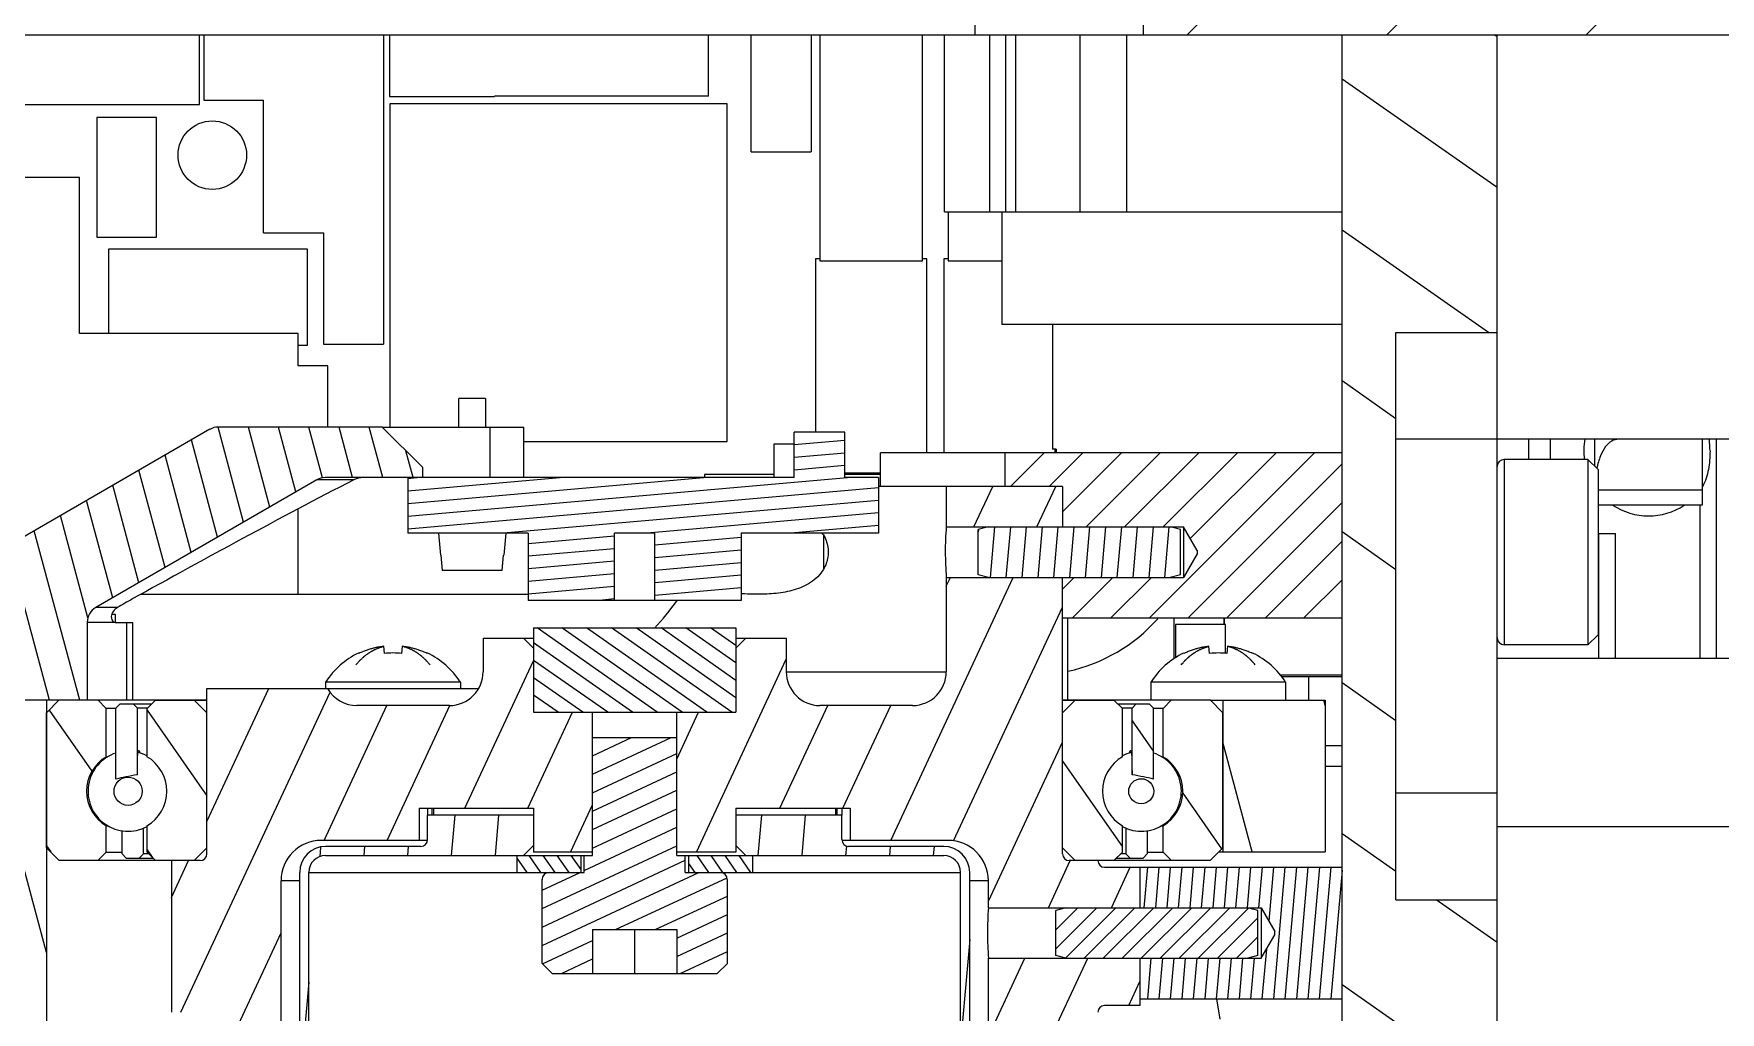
# Model space of a CAD drawing. Header units: millimetres. Extents: x 0 to 841, y 0 to 594.
# Drawn here: x 424.03 to 449.06, y 306.81 to 321.32 of the extents above; entities that cross this region are included whole.
import ezdxf

# ---------------------------------------------------------------- set-up
doc = ezdxf.new("R2010")
doc.units = ezdxf.units.MM
doc.header["$LTSCALE"] = 46.255
doc.layers.get('0').update_dxf_attribs({"linetype": 'CONTINUOUS'})
for name, color, linetype in [('3_ALL_AXES', 7, 'CONTINUOUS'), ('7_ALL_FEATURES', 7, 'CONTINUOUS'), ('AXIS', 7, 'CONTINUOUS'), ('COSMETIC', 7, 'CONTINUOUS')]:
    doc.layers.add(name, color=color, linetype=linetype)

msp = doc.modelspace()

# ---------------------------------------------------------------- linework, layer by layer
at = {"color": 7, "linetype": 'CONTINUOUS'}
for p, q in [((438, 322.055), (438, 321.305)), ((440.5, 321.305), (440.5, 322.055)), ((414.5, 321.305), (450, 321.305)), ((426.489, 320.269), (426.489, 321.305)), ((426.553, 321.305), (426.553, 320.332)), ((429.22, 321.305), (429.22, 316.713)), ((429.309, 321.305), (429.309, 320.389)), ((434.046, 320.396), (434.046, 321.305)), ((434.681, 319.57), (434.681, 321.305)), ((435.57, 321.305), (435.57, 319.57)), ((435.697, 321.305), (435.697, 317.951)), ((437.221, 317.951), (437.221, 321.305)), ((443.45, 305.605), (443.45, 321.305)), ((445.75, 315.305), (445.75, 321.305)), ((423.314, 320.269), (426.489, 320.269)), ((426.553, 320.332), (427.442, 320.332)), ((427.442, 318.364), (427.442, 320.332)), ((429.309, 320.389), (430.871, 320.389)), ((429.314, 320.282), (429.314, 315.485)), ((434.324, 320.282), (429.314, 320.282)), ((430.871, 320.389), (430.871, 320.396)), ((434.046, 320.396), (430.871, 320.396)), ((434.324, 315.272), (434.324, 320.282)), ((424.965, 320.078), (424.965, 318.3)), ((425.854, 320.078), (424.965, 320.078)), ((425.854, 318.3), (425.854, 320.078)), ((434.681, 319.57), (435.57, 319.57)), ((424.711, 319.189), (423.06, 319.189)), ((424.711, 316.871), (424.711, 319.189)), ((437.602, 318.68), (437.602, 317.951)), ((424.965, 318.3), (425.854, 318.3)), ((427.442, 318.364), (428.331, 318.364)), ((428.331, 318.364), (428.331, 316.713)), ((425.141, 318.125), (425.141, 316.871)), ((428.091, 318.125), (425.141, 318.125)), ((428.091, 316.698), (428.091, 318.125)), ((435.633, 317.983), (435.633, 315.41)), ((435.697, 317.983), (435.633, 317.983)), ((435.697, 317.951), (437.221, 317.951)), ((437.284, 317.983), (437.221, 317.983)), ((437.284, 315.105), (437.284, 317.983)), ((437.538, 317.983), (437.538, 315.105)), ((437.602, 317.983), (437.538, 317.983)), ((437.602, 317.951), (438.4, 317.951)), ((427.957, 316.871), (424.711, 316.871)), ((427.957, 316.395), (427.957, 316.871)), ((427.957, 316.698), (428.091, 316.698)), ((428.331, 316.713), (429.22, 316.713)), ((444.25, 308.474), (444.25, 316.886)), ((444.25, 316.886), (445.75, 316.886)), ((428.394, 316.395), (427.957, 316.395)), ((428.394, 315.485), (428.394, 316.395)), ((430.337, 315.485), (430.337, 315.91)), ((430.737, 315.91), (430.337, 315.91)), ((430.737, 315.91), (430.737, 315.485)), ((426.642, 315.452), (422.575, 313.103)), ((429.203, 315.485), (426.767, 315.485)), ((429.203, 315.485), (429.803, 314.885)), ((431.303, 315.272), (434.324, 315.272)), ((435.019, 314.735), (435.019, 315.235)), ((435.019, 315.235), (435.319, 315.235)), ((435.319, 314.735), (435.319, 315.41)), ((436.069, 315.41), (435.319, 315.41)), ((436.069, 314.735), (436.069, 315.41)), ((447.2, 314.905), (447.2, 315.305)), ((448.8, 314.33), (448.8, 315.305)), ((436.598, 314.605), (436.598, 315.105)), ((443.45, 315.105), (436.598, 315.105)), ((438.45, 314.605), (438.45, 315.105)), ((439.189, 315.105), (439.189, 315.155)), ((445.857, 315.005), (445.857, 312.255)), ((447.1, 315.005), (445.857, 315.005)), ((447.1, 315.005), (447.1, 312.255)), ((447.1, 315.005), (447.25, 314.855)), ((428.231, 314.702), (424.95, 312.807)), ((428.782, 314.702), (428.231, 314.702)), ((435.319, 314.735), (428.356, 314.735)), ((429.584, 314.735), (429.584, 313.91)), ((429.803, 314.735), (429.803, 314.885)), ((433.986, 314.783), (433.986, 314.735)), ((435.019, 314.783), (433.986, 314.783)), ((436.069, 314.808), (436.598, 314.808)), ((436.598, 314.783), (436.069, 314.783)), ((436.569, 314.735), (436.069, 314.735)), ((436.569, 314.735), (436.569, 313.91)), ((447.25, 314.855), (447.25, 312.405)), ((439.3, 314.605), (436.569, 314.605)), ((437.575, 314.605), (437.575, 314.005)), ((439.3, 314.605), (439.3, 314.005)), ((447.25, 314.555), (448.8, 314.555)), ((427.957, 313), (427.957, 314.272)), ((447.25, 314.33), (448.8, 314.33)), ((437.575, 314.005), (441.098, 314.005)), ((438.2, 314.005), (438.05, 313.965)), ((438.05, 313.295), (438.05, 313.965)), ((441.05, 313.965), (440.9, 314.005)), ((441.05, 313.295), (441.05, 313.965)), ((441.098, 314.005), (441.098, 313.255)), ((441.3, 313.655), (441.098, 314.005)), ((431.367, 313.91), (429.584, 313.91)), ((430.037, 313.91), (430.065, 313.585)), ((431.037, 313.91), (431.008, 313.585)), ((431.367, 313.91), (431.367, 312.915)), ((432.65, 312.915), (432.65, 313.91)), ((433.25, 313.91), (432.65, 313.91)), ((433.25, 312.915), (433.25, 313.91)), ((434.532, 313.91), (434.532, 312.915)), ((436.569, 313.91), (434.532, 313.91)), ((435.75, 313.883), (435.75, 313.376)), ((430.065, 313.585), (430.071, 313.585)), ((430.071, 313.585), (430.091, 313.36)), ((430.982, 313.36), (431.002, 313.585)), ((431.002, 313.585), (431.008, 313.585)), ((441.3, 313.605), (441.098, 313.255)), ((441.3, 313.655), (441.3, 313.605)), ((430.982, 313.36), (430.091, 313.36)), ((437.575, 313.255), (437.575, 311.855)), ((437.575, 313.255), (441.098, 313.255)), ((438.2, 313.255), (438.05, 313.295)), ((439.3, 309.155), (439.3, 313.255)), ((441.05, 313.295), (440.9, 313.255)), ((431.367, 313), (425.61, 313)), ((425.269, 312.807), (424.95, 312.807)), ((425.188, 312.71), (425.238, 312.71)), ((425.238, 312.71), (425.238, 312.585)), ((434.532, 312.915), (431.367, 312.915)), ((424.825, 312.591), (424.825, 311.435)), ((424.825, 312.591), (425.219, 312.591)), ((425.502, 311.435), (425.502, 312.585)), ((431.45, 312.505), (431.45, 311.255)), ((431.45, 312.505), (434.45, 312.505)), ((434.45, 312.505), (434.45, 311.255)), ((439.3, 312.655), (443.45, 312.655)), ((439.38, 311.437), (439.38, 312.655)), ((440.978, 312.555), (440.978, 312.064)), ((441.7, 312.655), (441.7, 312.555)), ((429.235, 312.128), (429.225, 312.233)), ((429.499, 312.233), (429.489, 312.128)), ((430.7, 312.355), (430.7, 311.855)), ((430.7, 312.355), (431.45, 312.355)), ((431.3, 312.355), (431.45, 312.205)), ((434.6, 312.355), (434.45, 312.205)), ((434.45, 312.355), (435.2, 312.355)), ((435.2, 312.355), (435.2, 311.855)), ((441.484, 312.128), (441.474, 312.233)), ((441.748, 312.233), (441.738, 312.128)), ((447.1, 312.255), (445.857, 312.255)), ((447.1, 312.255), (447.25, 312.405)), ((428.854, 312.128), (428.852, 312.134)), ((429.872, 312.134), (429.87, 312.128)), ((441.103, 312.128), (441.101, 312.134)), ((442.121, 312.134), (442.119, 312.128)), ((428.362, 311.702), (428.362, 311.605)), ((430.362, 311.702), (428.362, 311.702)), ((430.362, 311.702), (430.362, 311.605)), ((435.2, 311.855), (437.575, 311.855)), ((440.611, 311.702), (440.611, 311.437)), ((442.611, 311.702), (440.611, 311.702)), ((443.45, 311.805), (442.534, 311.805)), ((442.611, 311.702), (442.611, 311.435)), ((424.825, 311.435), (422.55, 311.435)), ((424.217, 311.435), (424.217, 304.525)), ((424.218, 311.246), (424.409, 311.437)), ((424.409, 311.437), (426.6, 311.437)), ((424.98, 311.437), (425.107, 311.31)), ((425.711, 311.309), (425.838, 311.436)), ((425.838, 311.436), (426.6, 311.436)), ((426.409, 311.436), (426.6, 311.246)), ((426.6, 309.155), (426.6, 311.605)), ((426.6, 311.605), (430.633, 311.605)), ((439.3, 311.437), (441.49, 311.437)), ((439.49, 311.436), (439.3, 311.246)), ((439.3, 311.436), (440.062, 311.436)), ((440.189, 311.309), (440.062, 311.436)), ((440.919, 311.437), (440.792, 311.31)), ((441.681, 311.246), (441.49, 311.437)), ((441.49, 311.435), (443.2, 311.435)), ((441.682, 311.435), (441.682, 309.185)), ((443.2, 311.435), (443.2, 309.185)), ((424.218, 309.246), (424.218, 311.246)), ((425.107, 310.596), (425.107, 311.31)), ((425.25, 311.31), (425.107, 311.31)), ((425.25, 311.315), (425.314, 311.378)), ((425.25, 310.264), (425.25, 311.315)), ((425.314, 311.378), (425.78, 311.378)), ((425.504, 311.378), (425.568, 311.315)), ((425.568, 310.327), (425.568, 311.315)), ((425.716, 311.315), (425.568, 311.315)), ((425.711, 310.596), (425.711, 311.309)), ((430.2, 311.355), (428.825, 311.355)), ((431.45, 311.255), (434.45, 311.255)), ((432.325, 309.13), (432.325, 311.255)), ((433.575, 309.13), (433.575, 311.255)), ((437.075, 311.355), (435.7, 311.355)), ((440.12, 311.378), (440.586, 311.378)), ((440.332, 311.315), (440.183, 311.315)), ((440.189, 310.596), (440.189, 311.309)), ((440.395, 311.378), (440.332, 311.315)), ((440.332, 310.327), (440.332, 311.315)), ((440.649, 311.315), (440.586, 311.378)), ((440.649, 310.264), (440.649, 311.315)), ((440.792, 311.31), (440.649, 311.31)), ((440.792, 310.596), (440.792, 311.31)), ((441.681, 309.246), (441.681, 311.246)), ((432.325, 310.88), (433.575, 310.88)), ((425.107, 310.596), (425.128, 310.596)), ((440.77, 310.596), (440.792, 310.596)), ((445.75, 305.605), (445.75, 310.055)), ((429.75, 309.83), (429.75, 309.355)), ((429.75, 309.83), (431.45, 309.83)), ((429.875, 309.365), (429.875, 309.73)), ((431.45, 309.73), (429.875, 309.73)), ((429.876, 309.83), (429.876, 309.73)), ((429.946, 309.73), (429.946, 309.83)), ((429.968, 309.73), (429.968, 309.83)), ((431.45, 309.83), (431.45, 309.18)), ((434.45, 309.83), (434.45, 309.18)), ((434.45, 309.83), (436.15, 309.83)), ((436.025, 309.73), (434.45, 309.73)), ((435.932, 309.83), (435.932, 309.73)), ((435.953, 309.73), (435.953, 309.83)), ((436.024, 309.83), (436.024, 309.73)), ((436.025, 309.365), (436.025, 309.73)), ((436.15, 309.83), (436.15, 309.355)), ((425.107, 309.182), (425.107, 309.57)), ((425.107, 309.57), (425.128, 309.57)), ((425.34, 309.156), (425.34, 309.494)), ((425.658, 309.156), (425.658, 309.533)), ((425.711, 309.182), (425.711, 309.57)), ((440.189, 309.182), (440.189, 309.57)), ((440.241, 309.533), (440.241, 309.156)), ((440.559, 309.494), (440.559, 309.156)), ((440.77, 309.57), (440.792, 309.57)), ((440.792, 309.182), (440.792, 309.57)), ((424.218, 309.246), (424.409, 309.055)), ((424.98, 309.055), (425.107, 309.182)), ((425.107, 309.182), (425.34, 309.182)), ((425.711, 309.182), (425.838, 309.055)), ((426.409, 309.055), (426.6, 309.246)), ((429.873, 309.355), (428.3, 309.355)), ((429.775, 309.265), (428.362, 309.265)), ((431.3, 309.13), (431.45, 309.28)), ((432.325, 309.18), (431.45, 309.18)), ((434.45, 309.18), (433.575, 309.18)), ((434.6, 309.13), (434.45, 309.28)), ((437.6, 309.355), (436.026, 309.355)), ((437.537, 309.265), (436.125, 309.265)), ((439.49, 309.055), (439.3, 309.246)), ((440.189, 309.182), (440.062, 309.055)), ((440.559, 309.182), (440.792, 309.182)), ((440.919, 309.055), (440.792, 309.182)), ((441.681, 309.246), (441.49, 309.055)), ((441.62, 309.185), (443.2, 309.185)), ((425.838, 309.055), (424.409, 309.055)), ((425.34, 309.156), (425.404, 309.092)), ((425.404, 309.092), (425.8, 309.092)), ((425.595, 309.092), (425.658, 309.156)), ((425.737, 309.156), (425.658, 309.156)), ((426.5, 309.055), (425.838, 309.055)), ((426.075, 309.055), (426.075, 306.805)), ((428.362, 309.13), (432.325, 309.13)), ((431.2, 309.13), (431.2, 308.88)), ((432.15, 309.13), (432.15, 308.88)), ((432.2, 308.88), (432.2, 309.13)), ((433.575, 309.13), (437.537, 309.13)), ((433.7, 308.88), (433.7, 309.13)), ((433.75, 309.13), (433.75, 308.88)), ((434.7, 309.13), (434.7, 308.88)), ((440.062, 309.055), (439.4, 309.055)), ((439.925, 308.955), (443.45, 308.955)), ((441.49, 309.055), (440.062, 309.055)), ((440.099, 309.092), (440.495, 309.092)), ((440.241, 309.156), (440.162, 309.156)), ((440.241, 309.156), (440.305, 309.092)), ((440.45, 308.955), (440.45, 308.355)), ((440.495, 309.092), (440.559, 309.156)), ((427.7, 305.305), (427.7, 308.755)), ((427.977, 308.755), (427.7, 308.755)), ((427.977, 304.23), (427.977, 308.88)), ((428.112, 301.98), (428.112, 308.88)), ((428.112, 308.88), (432.2, 308.88)), ((431.575, 307.53), (431.575, 308.773)), ((433.7, 308.88), (437.787, 308.88)), ((434.325, 307.53), (434.325, 308.773)), ((437.787, 301.98), (437.787, 308.88)), ((437.922, 304.23), (437.922, 308.88)), ((438.2, 308.755), (437.922, 308.755)), ((438.2, 308.355), (438.2, 308.755)), ((444.25, 308.474), (445.75, 308.474)), ((438.2, 308.355), (442.248, 308.355)), ((439.35, 308.355), (439.2, 308.315)), ((439.2, 307.645), (439.2, 308.315)), ((442.2, 308.315), (442.05, 308.355)), ((442.2, 307.645), (442.2, 308.315)), ((442.248, 308.355), (442.248, 307.605)), ((442.248, 308.355), (442.45, 308.005)), ((432.325, 308.03), (432.325, 307.38)), ((432.325, 308.03), (433.575, 308.03)), ((432.95, 307.38), (432.95, 308.03)), ((433.575, 308.03), (433.575, 307.38)), ((442.248, 307.605), (442.45, 307.955)), ((442.45, 307.955), (442.45, 308.005)), ((431.725, 307.38), (431.575, 307.53)), ((434.175, 307.38), (434.325, 307.53)), ((438.2, 305.305), (438.2, 307.605)), ((438.2, 307.605), (442.248, 307.605)), ((439.35, 307.605), (439.2, 307.645)), ((440.45, 307.605), (440.45, 306.905)), ((442.2, 307.645), (442.05, 307.605)), ((431.725, 307.38), (434.175, 307.38)), ((440.45, 307.005), (443.45, 307.005)), ((440.45, 306.905), (439.925, 306.905))]:
    msp.add_line(p, q, dxfattribs=at)
at = {"color": 2, "linetype": 'CONTINUOUS'}
for p, q in [((441.899, 322.055), (441.149, 321.305)), ((444.862, 322.055), (444.112, 321.305)), ((447.825, 322.055), (447.075, 321.305)), ((445.75, 321.276), (445.708, 321.305)), ((445.75, 319.037), (443.45, 320.647)), ((445.623, 316.886), (443.45, 318.408)), ((444.25, 315.608), (443.45, 316.169)), ((427.145, 314.075), (426.767, 315.485)), ((427.533, 314.299), (427.216, 315.485)), ((427.922, 314.523), (427.664, 315.485)), ((428.315, 314.731), (428.113, 315.485)), ((428.763, 314.735), (428.562, 315.485)), ((429.211, 314.735), (429.01, 315.485)), ((426.756, 313.85), (426.369, 315.294)), ((435.347, 315.41), (435.319, 315.408)), ((436.069, 315.287), (435.319, 315.221)), ((426.368, 313.626), (425.981, 315.07)), ((429.66, 314.735), (429.553, 315.135)), ((436.069, 315.1), (435.319, 315.034)), ((438.457, 315.105), (438.45, 315.098)), ((439.03, 315.105), (438.53, 314.605)), ((439.603, 315.105), (439.103, 314.605)), ((440.176, 315.105), (439.3, 314.228)), ((440.749, 315.105), (439.649, 314.005)), ((441.322, 315.105), (440.222, 314.005)), ((443.042, 315.105), (440.592, 312.655)), ((441.896, 315.105), (440.796, 314.005)), ((443.45, 314.94), (441.165, 312.655)), ((442.469, 315.105), (441.197, 313.833)), ((425.979, 313.402), (425.592, 314.846)), ((436.164, 314.735), (429.584, 314.159)), ((434.031, 314.735), (429.584, 314.346)), ((431.898, 314.735), (429.584, 314.533)), ((429.765, 314.735), (429.584, 314.719)), ((436.069, 314.913), (435.319, 314.848)), ((425.591, 313.177), (425.204, 314.621)), ((436.569, 314.584), (429.584, 313.973)), ((437.985, 314.005), (438.265, 314.605)), ((438.92, 314.005), (439.2, 314.605)), ((425.202, 312.953), (424.815, 314.397)), ((436.569, 314.397), (431.001, 313.91)), ((436.569, 314.211), (433.134, 313.91)), ((443.45, 314.367), (441.738, 312.655)), ((424.712, 311.435), (424.038, 313.948)), ((424.833, 312.655), (424.427, 314.173)), ((436.569, 314.024), (435.267, 313.91)), ((438.053, 313.966), (438.05, 313.93)), ((438.291, 314.005), (438.226, 313.255)), ((438.527, 314.005), (438.461, 313.255)), ((438.762, 314.005), (438.696, 313.255)), ((438.997, 314.005), (438.932, 313.255)), ((439.233, 314.005), (439.167, 313.255)), ((439.468, 314.005), (439.402, 313.255)), ((439.703, 314.005), (439.638, 313.255)), ((439.938, 314.005), (439.873, 313.255)), ((440.174, 314.005), (440.108, 313.255)), ((440.409, 314.005), (440.343, 313.255)), ((440.644, 314.005), (440.579, 313.255)), ((440.88, 314.005), (440.814, 313.255)), ((444.25, 313.369), (443.45, 313.929)), ((424.263, 311.435), (423.65, 313.724)), ((432.65, 313.868), (431.367, 313.755)), ((432.65, 313.681), (431.367, 313.569)), ((434.532, 313.846), (433.25, 313.734)), ((443.45, 313.794), (442.311, 312.655)), ((432.65, 313.494), (431.367, 313.382)), ((434.532, 313.659), (433.25, 313.547)), ((434.532, 313.472), (433.25, 313.36)), ((432.65, 313.308), (431.367, 313.196)), ((434.532, 313.286), (433.25, 313.174)), ((436.752, 309.355), (438.57, 313.255)), ((437.575, 313.124), (437.636, 313.255)), ((439.472, 313.255), (439.3, 313.082)), ((440.046, 313.255), (439.446, 312.655)), ((440.619, 313.255), (440.019, 312.655)), ((443.45, 313.221), (442.884, 312.655)), ((432.65, 313.121), (431.367, 313.009)), ((432.65, 312.935), (432.427, 312.915)), ((434.532, 313.099), (433.25, 312.987)), ((433.554, 312.88), (433.578, 312.915)), ((437.682, 309.346), (439.3, 312.814)), ((433.285, 311.255), (431.5, 312.505)), ((433.653, 311.255), (431.868, 312.505)), ((434.021, 311.255), (432.236, 312.505)), ((434.39, 311.255), (432.604, 312.505)), ((434.45, 311.471), (432.972, 312.505)), ((434.45, 311.728), (433.341, 312.505)), ((434.45, 311.986), (433.709, 312.505)), ((434.45, 312.244), (434.077, 312.505)), ((434.45, 312.502), (434.445, 312.505)), ((432.917, 311.255), (431.45, 312.283)), ((430.43, 309.83), (431.45, 312.017)), ((432.549, 311.255), (431.45, 312.025)), ((433.866, 309.18), (435.2, 312.04)), ((432.181, 311.255), (431.45, 311.767)), ((444.25, 311.13), (443.45, 311.69)), ((424.217, 307.689), (423.213, 311.435)), ((426.215, 306.805), (428.43, 311.555)), ((426.6, 309.635), (427.518, 311.605)), ((431.813, 311.255), (431.45, 311.509)), ((443.2, 311.354), (443.178, 311.435)), ((424.259, 311.287), (424.894, 310.381)), ((425.711, 311.286), (426.6, 310.017)), ((428.339, 309.355), (429.271, 311.355)), ((429.274, 309.355), (430.207, 311.356)), ((431.365, 309.83), (432.029, 311.255)), ((433.575, 310.56), (433.899, 311.255)), ((435.104, 309.83), (435.815, 311.355)), ((436.039, 309.83), (436.75, 311.355)), ((440.332, 311.128), (440.649, 310.675)), ((432.325, 310.61), (432.903, 310.88)), ((432.325, 310.336), (433.491, 310.88)), ((438.2, 308.451), (439.3, 310.81)), ((442.117, 309.185), (441.682, 310.809)), ((432.325, 310.062), (433.575, 310.645)), ((439.3, 310.529), (440.189, 309.26)), ((432.325, 309.788), (433.575, 310.371)), ((432.325, 309.514), (433.575, 310.097)), ((441.085, 310.053), (441.662, 309.227)), ((430.28, 309.73), (430.227, 309.13)), ((430.93, 309.73), (430.878, 309.13)), ((431.996, 309.18), (432.325, 309.884)), ((432.325, 309.24), (433.575, 309.823)), ((434.832, 309.73), (434.78, 309.13)), ((435.482, 309.73), (435.43, 309.13)), ((432.2, 308.908), (433.575, 309.549)), ((444.25, 308.891), (443.45, 309.451)), ((424.218, 309.273), (424.281, 309.183)), ((425.711, 309.214), (425.785, 309.107)), ((428.288, 309.255), (428.275, 309.112)), ((428.939, 309.265), (428.927, 309.13)), ((429.589, 309.265), (429.577, 309.13)), ((431.575, 308.343), (433.575, 309.275)), ((436.093, 309.271), (436.08, 309.13)), ((436.742, 309.265), (436.731, 309.13)), ((437.393, 309.265), (437.381, 309.13)), ((426.075, 308.509), (426.329, 309.055)), ((431.2, 309.09), (431.347, 308.88)), ((431.379, 309.13), (431.554, 308.88)), ((431.575, 308.069), (433.7, 309.059)), ((431.587, 309.13), (431.762, 308.88)), ((431.795, 309.13), (431.97, 308.88)), ((432.003, 309.13), (432.15, 308.92)), ((433.75, 309.009), (433.84, 308.88)), ((433.872, 309.13), (434.047, 308.88)), ((434.08, 309.13), (434.255, 308.88)), ((434.288, 309.13), (434.463, 308.88)), ((434.496, 309.13), (434.671, 308.88)), ((439.09, 308.355), (439.416, 309.055)), ((440.025, 308.355), (440.304, 308.955)), ((440.56, 308.955), (440.508, 308.355)), ((440.73, 308.955), (440.678, 308.355)), ((440.9, 308.955), (440.848, 308.355)), ((441.071, 308.955), (441.018, 308.355)), ((441.241, 308.955), (441.188, 308.355)), ((441.411, 308.955), (441.358, 308.355)), ((441.581, 308.955), (441.529, 308.355)), ((441.751, 308.955), (441.699, 308.355)), ((441.922, 308.955), (441.869, 308.355)), ((442.092, 308.955), (442.039, 308.355)), ((442.262, 308.955), (442.209, 308.355)), ((442.432, 308.955), (442.362, 308.156)), ((442.602, 308.955), (442.432, 307.005)), ((442.772, 308.955), (442.602, 307.005)), ((442.943, 308.955), (442.772, 307.005)), ((443.113, 308.955), (442.942, 307.005)), ((443.283, 308.955), (443.112, 307.005)), ((431.575, 308.617), (432.14, 308.88)), ((431.575, 307.795), (433.902, 308.88)), ((432.667, 308.03), (434.321, 308.801)), ((443.45, 308.914), (443.283, 307.005)), ((433.255, 308.03), (434.325, 308.529)), ((445.75, 307.84), (444.845, 308.474)), ((433.575, 307.905), (434.325, 308.255)), ((439.526, 308.355), (439.2, 308.029)), ((439.808, 308.355), (439.2, 307.747)), ((439.205, 308.316), (439.2, 308.311)), ((440.09, 308.355), (439.342, 307.607)), ((440.373, 308.355), (439.623, 307.605)), ((440.655, 308.355), (439.905, 307.605)), ((440.937, 308.355), (440.187, 307.605)), ((441.219, 308.355), (440.469, 307.605)), ((441.502, 308.355), (440.752, 307.605)), ((441.784, 308.355), (441.034, 307.605)), ((442.063, 308.351), (441.316, 307.605)), ((442.2, 308.206), (441.599, 307.605)), ((426.6, 305.625), (427.7, 307.984)), ((433.575, 307.631), (434.325, 307.981)), ((442.2, 307.924), (441.881, 307.605)), ((431.581, 307.524), (432.325, 307.87)), ((433.624, 307.38), (434.325, 307.707)), ((437.922, 307.883), (437.787, 306.34)), ((442.326, 307.741), (442.261, 307.005)), ((431.861, 307.38), (432.325, 307.596)), ((438.2, 306.446), (438.74, 307.605)), ((438.602, 305.305), (439.675, 307.605)), ((440.612, 307.605), (440.56, 307.005)), ((440.782, 307.605), (440.73, 307.005)), ((440.952, 307.605), (440.9, 307.005)), ((441.123, 307.605), (441.07, 307.005)), ((441.293, 307.605), (441.24, 307.005)), ((441.463, 307.605), (441.411, 307.005)), ((441.633, 307.605), (441.581, 307.005)), ((441.803, 307.605), (441.751, 307.005)), ((441.974, 307.605), (441.921, 307.005)), ((442.144, 307.605), (442.091, 307.005)), ((428.112, 307.251), (427.977, 305.708)), ((440.283, 306.905), (440.45, 307.262)), ((444.797, 306.268), (443.45, 307.211))]:
    msp.add_line(p, q, dxfattribs=at)
at = {"color": 7, "linetype": 'CONTINUOUS'}
for centre, radius in [((426.68, 319.519), 0.508), ((425.43, 310.083), 0.209), ((440.469, 310.083), 0.186)]:
    msp.add_circle(centre, radius, dxfattribs=at)
for centre, radius, start, end in [((426.767, 315.235), 0.25, 90, 120), ((445.857, 314.898), 0.107, 90, 180), ((428.356, 314.485), 0.25, 90, 120), ((442.208, 313.629), 4.649, 175.3612, 179.9881), ((442.193, 313.63), 4.633, 180.0043, 184.6465), ((425.075, 312.591), 0.25, 120, 180), ((438.847, 314.305), 2.5, 282.3443, 318.3249), ((429.362, 311.051), 1.19, 108.8741, 111.8973), ((429.362, 311.05), 1.191, 106.1099, 108.8737), ((429.362, 311.05), 1.191, 103.5554, 106.1095), ((429.362, 311.049), 1.192, 101.1575, 103.5551), ((429.362, 311.049), 1.192, 98.8619, 101.1573), ((429.362, 311.049), 1.192, 96.6139, 98.8617), ((429.362, 311.049), 1.192, 81.1383, 83.3861), ((429.362, 311.049), 1.192, 78.8427, 81.1381), ((429.362, 311.049), 1.192, 76.4449, 78.8425), ((429.362, 311.05), 1.191, 73.8905, 76.4446), ((429.362, 311.05), 1.191, 71.1263, 73.8901), ((429.362, 311.051), 1.19, 68.1027, 71.1259), ((441.611, 311.051), 1.19, 108.8741, 111.8973), ((441.611, 311.05), 1.191, 106.1099, 108.8737), ((441.611, 311.05), 1.191, 103.5554, 106.1095), ((441.611, 311.049), 1.192, 101.1575, 103.5551), ((441.611, 311.049), 1.192, 98.8619, 101.1573), ((441.611, 311.049), 1.192, 96.6139, 98.8617), ((441.611, 311.049), 1.192, 81.1383, 83.3861), ((441.611, 311.049), 1.192, 78.8427, 81.1381), ((441.611, 311.049), 1.192, 76.4449, 78.8425), ((441.611, 311.05), 1.191, 73.8905, 76.4446), ((441.611, 311.05), 1.191, 71.1263, 73.8901), ((441.611, 311.051), 1.19, 68.1027, 71.1259), ((445.857, 312.363), 0.107, 180, 270), ((429.362, 311.062), 1.187, 115.4639, 147.4083), ((429.361, 311.051), 1.19, 111.8978, 115.2285), ((429.362, 310.86), 1.274, 84.2823, 95.7177), ((429.363, 311.051), 1.19, 64.7715, 68.1022), ((429.362, 311.062), 1.187, 32.5917, 64.5361), ((441.611, 311.062), 1.187, 115.4639, 147.4083), ((441.61, 311.051), 1.19, 111.8978, 115.2285), ((441.611, 310.86), 1.274, 84.2823, 95.7177), ((441.612, 311.051), 1.19, 64.7715, 68.1022), ((441.611, 311.062), 1.187, 32.5917, 64.5361), ((430.2, 311.855), 0.5, 270, 360), ((435.7, 311.855), 0.5, 180, 270), ((437.075, 311.855), 0.5, 270, 360), ((428.825, 311.855), 0.5, 210, 270), ((425.409, 310.083), 0.595, 120.4421, 239.5579), ((425.43, 310.083), 0.595, 107.538, 298.1863), ((425.43, 310.083), 0.595, 61.8137, 75.6356), ((425.409, 310.083), 0.595, 300.4421, 59.5579), ((440.49, 310.083), 0.595, 120.4421, 239.5579), ((440.469, 310.083), 0.595, 104.3078, 118.1218), ((440.469, 310.083), 0.595, 241.8782, 72.4024), ((440.49, 310.083), 0.595, 300.4421, 59.5579), ((428.3, 308.755), 0.6, 90, 180), ((428.362, 308.88), 0.385, 90, 180), ((429.775, 309.365), 0.1, 270, 360), ((436.125, 309.365), 0.1, 180, 270), ((437.537, 308.88), 0.385, 0, 90), ((437.6, 308.755), 0.6, 0, 90), ((426.5, 309.155), 0.1, 270, 360), ((428.362, 308.88), 0.25, 90, 180), ((437.537, 308.88), 0.25, 0, 90), ((439.4, 309.155), 0.1, 180, 270), ((439.925, 309.055), 0.1, 180, 270), ((431.682, 308.773), 0.107, 90, 180), ((434.217, 308.773), 0.107, 0, 90), ((443.456, 307.979), 5.27, 175.9117, 179.9923), ((443.445, 307.98), 5.258, 180.0032, 184.0928), ((439.925, 306.805), 0.1, 90, 180)]:
    msp.add_arc(centre, radius, start, end, dxfattribs=at)
for start_param, end_param in [(2.724969, 2.83641), (0.305183, 0.416624)]:
    msp.add_ellipse((432.95, 310.083), major_axis=(8.072, 0), ratio=0.07473, start_param=start_param, end_param=end_param, dxfattribs=at)
for points, knots in [([(447.553, 315.305), (447.518, 315.305), (447.441, 315.282), (447.348, 315.19), (447.275, 315.049), (447.244, 314.937), (447.231, 314.874)], [0, 0, 0, 0, 0.182056, 0.396532, 0.667914, 1, 1, 1, 1]), ([(425.577, 310.659), (425.578, 310.663), (425.579, 310.67), (425.581, 310.678), (425.584, 310.682), (425.585, 310.685), (425.587, 310.686), (425.588, 310.686)], [0, 0, 0, 0, 0.394152, 0.685227, 0.79364, 0.879377, 1, 1, 1, 1]), ([(425.588, 310.686), (425.59, 310.686), (425.592, 310.684), (425.595, 310.681), (425.598, 310.675), (425.602, 310.665), (425.605, 310.657), (425.606, 310.652)], [0, 0, 0, 0, 0.114139, 0.200562, 0.310522, 0.604794, 1, 1, 1, 1]), ([(440.293, 310.652), (440.295, 310.657), (440.297, 310.666), (440.301, 310.675), (440.305, 310.681), (440.307, 310.684), (440.309, 310.686), (440.311, 310.686)], [0, 0, 0, 0, 0.395095, 0.689312, 0.799272, 0.88572, 1, 1, 1, 1]), ([(440.311, 310.686), (440.312, 310.686), (440.314, 310.685), (440.316, 310.682), (440.318, 310.678), (440.32, 310.67), (440.321, 310.663), (440.322, 310.659)], [0, 0, 0, 0, 0.120811, 0.206583, 0.314998, 0.605999, 1, 1, 1, 1]), ([(425.568, 310.327), (425.568, 310.364), (425.568, 310.433), (425.569, 310.527), (425.571, 310.593), (425.574, 310.635), (425.576, 310.652), (425.577, 310.659)], [0, 0, 0, 0, 0.335033, 0.621409, 0.846308, 0.932515, 1, 1, 1, 1]), ([(440.322, 310.659), (440.323, 310.652), (440.325, 310.635), (440.328, 310.593), (440.33, 310.527), (440.331, 310.433), (440.332, 310.364), (440.332, 310.327)], [0, 0, 0, 0, 0.067387, 0.153528, 0.378383, 0.664822, 1, 1, 1, 1])]:
    msp.add_open_spline(points, degree=3, knots=knots, dxfattribs=at)
at = {"layer": '3_ALL_AXES', "color": 7, "linetype": 'CONTINUOUS'}
for p, q in [((443.45, 317.005), (438.4, 317.005)), ((442.95, 311.78), (442.553, 311.78))]:
    msp.add_line(p, q, dxfattribs=at)
for centre, radius, start, end in [((435.292, 313.615), 0.533, 30.426, 33.9031), ((431.1, 314.605), 3, 315.5535, 325.7087)]:
    msp.add_arc(centre, radius, start, end, dxfattribs=at)
for points, knots in [([(435.752, 313.885), (435.763, 313.866), (435.803, 313.787), (435.822, 313.697), (435.822, 313.63)], [0, 0, 0, 0, 0.243409, 1, 1, 1, 1]), ([(435.822, 313.63), (435.822, 313.607), (435.816, 313.518), (435.785, 313.431), (435.751, 313.374)], [0, 0, 0, 0, 0.257042, 1, 1, 1, 1]), ([(435.751, 313.374), (435.705, 313.296), (435.57, 313.164), (435.318, 313.06), (435.048, 313.012), (434.864, 313.005), (434.771, 313.005)], [0, 0, 0, 0, 0.251099, 0.495127, 0.743757, 1, 1, 1, 1]), ([(434.771, 313.005), (434.751, 313.005), (434.672, 313.006), (434.592, 313.009), (434.533, 313.012)], [0, 0, 0, 0, 0.247922, 1, 1, 1, 1])]:
    msp.add_open_spline(points, degree=3, knots=knots, dxfattribs=at)
at = {"layer": '7_ALL_FEATURES', "color": 7, "linetype": 'CONTINUOUS'}
for p, q in [((437.55, 318.68), (437.55, 321.305)), ((438.217, 321.305), (438.217, 318.68)), ((438.456, 321.305), (438.456, 318.68)), ((438.606, 318.68), (438.606, 321.305)), ((439.56, 318.68), (439.56, 321.305)), ((440.254, 318.68), (440.254, 321.305)), ((437.55, 318.68), (443.45, 318.68)), ((438.4, 318.68), (438.4, 317.005)), ((439.15, 317.005), (439.15, 315.155)), ((429.203, 315.485), (431.303, 315.485)), ((430.803, 314.735), (430.803, 315.485)), ((431.303, 314.735), (431.303, 315.485)), ((453.186, 315.305), (444.25, 315.305)), ((445.75, 310.055), (445.75, 315.305)), ((446.221, 315.005), (446.221, 315.305)), ((446.543, 315.005), (446.543, 315.305)), ((449.001, 315.305), (449.001, 312.055)), ((448.759, 314.33), (448.759, 312.055)), ((447.25, 313.905), (447.509, 313.905)), ((447.259, 312.055), (447.259, 313.905)), ((447.509, 312.055), (447.509, 313.905)), ((425.239, 312.585), (425.502, 312.585)), ((425.412, 311.435), (425.412, 312.585)), ((445.75, 312.055), (455, 312.055)), ((442.95, 311.78), (442.95, 311.435)), ((443.45, 311.78), (442.95, 311.78)), ((443.45, 310.755), (443.2, 310.755)), ((443.2, 310.455), (443.45, 310.455)), ((445.75, 310.055), (444.25, 310.055)), ((454.495, 309.555), (445.75, 309.555)), ((441.585, 307.005), (441.635, 306.702))]:
    msp.add_line(p, q, dxfattribs=at)
for centre, radius, start, end in [((448, 315.13), 0.963, 169.4638, 187.4659), ((447.365, 315.132), 1.546, 359.9359, 6.4452), ((448, 315.13), 0.963, 236.2713, 303.2925), ((429.748, 305.229), 8.802, 118.9102, 120.5872)]:
    msp.add_arc(centre, radius, start, end, dxfattribs=at)
for points, knots in [([(448.911, 315.13), (448.911, 315.039), (448.896, 314.858), (448.844, 314.68), (448.8, 314.601)], [0, 0, 0, 0, 0.501717, 1, 1, 1, 1]), ([(428.782, 314.702), (428.227, 314.419), (427.128, 313.835), (426.037, 313.236), (425.492, 312.935)], [0, 0, 0, 0, 0.499996, 1, 1, 1, 1]), ([(425.269, 312.807), (425.223, 312.78), (425.158, 312.702), (425.192, 312.606), (425.219, 312.591)], [0, 0, 0, 0, 0.638715, 1, 1, 1, 1])]:
    msp.add_open_spline(points, degree=3, knots=knots, dxfattribs=at)
for points in [[(428.924, 314.735), (428.875, 314.735), (428.825, 314.724), (428.782, 314.702)], [(425.239, 312.585), (425.232, 312.585), (425.225, 312.587), (425.219, 312.591)]]:
    msp.add_open_spline(points, degree=3, dxfattribs=at)
at = {"layer": 'AXIS', "color": 7, "linetype": 'CONTINUOUS'}
for p, q in [((439.207, 315.155), (439.15, 315.155)), ((439.207, 315.155), (439.207, 315.105)), ((440.95, 312.655), (440.95, 312.047)), ((441.717, 312.555), (440.978, 312.555)), ((441.7, 312.555), (441.7, 312.655)), ((441.717, 312.129), (441.717, 312.555))]:
    msp.add_line(p, q, dxfattribs=at)
at = {"layer": 'COSMETIC', "color": 7, "linetype": 'CONTINUOUS'}
for points in [[(428.812, 311.959), (428.819, 311.967), (428.831, 311.98), (428.846, 311.996), (428.855, 312.007), (428.862, 312.015), (428.867, 312.02), (428.87, 312.024), (428.872, 312.026), (428.874, 312.028), (428.877, 312.03), (428.881, 312.034), (428.886, 312.039), (428.894, 312.046), (428.904, 312.055), (428.914, 312.064), (428.922, 312.072), (428.926, 312.076), (428.93, 312.08), (428.933, 312.082), (428.935, 312.084), (428.937, 312.086), (428.941, 312.088), (428.946, 312.092), (428.954, 312.099), (428.965, 312.107), (428.975, 312.115), (428.984, 312.121), (428.99, 312.126), (428.995, 312.129), (428.999, 312.132), (429.001, 312.134), (429.003, 312.135), (429.004, 312.136), (429.007, 312.137), (429.011, 312.14), (429.016, 312.143), (429.023, 312.147), (429.032, 312.152), (429.041, 312.158), (429.051, 312.163), (429.057, 312.167), (429.064, 312.171), (429.069, 312.174), (429.073, 312.176), (429.075, 312.177), (429.076, 312.178), (429.079, 312.179), (429.081, 312.181), (429.086, 312.183), (429.092, 312.185), (429.101, 312.189), (429.112, 312.194), (429.123, 312.199), (429.132, 312.203), (429.138, 312.206), (429.143, 312.208), (429.146, 312.209), (429.148, 312.21), (429.15, 312.211), (429.154, 312.212), (429.16, 312.214), (429.17, 312.217), (429.182, 312.22), (429.201, 312.226), (429.215, 312.23), (429.225, 312.233)], [(429.912, 311.959), (429.905, 311.967), (429.893, 311.98), (429.878, 311.996), (429.869, 312.007), (429.862, 312.015), (429.857, 312.02), (429.854, 312.024), (429.852, 312.026), (429.85, 312.028), (429.847, 312.03), (429.843, 312.034), (429.838, 312.039), (429.83, 312.046), (429.82, 312.055), (429.81, 312.064), (429.802, 312.072), (429.797, 312.076), (429.793, 312.08), (429.791, 312.082), (429.789, 312.084), (429.787, 312.086), (429.783, 312.088), (429.778, 312.092), (429.77, 312.099), (429.759, 312.107), (429.749, 312.115), (429.74, 312.121), (429.734, 312.126), (429.729, 312.129), (429.725, 312.132), (429.723, 312.134), (429.721, 312.135), (429.72, 312.136), (429.717, 312.137), (429.713, 312.14), (429.708, 312.143), (429.701, 312.147), (429.692, 312.152), (429.682, 312.158), (429.673, 312.163), (429.667, 312.167), (429.66, 312.171), (429.655, 312.174), (429.651, 312.176), (429.649, 312.177), (429.648, 312.178), (429.645, 312.179), (429.643, 312.181), (429.638, 312.183), (429.632, 312.185), (429.623, 312.189), (429.612, 312.194), (429.601, 312.199), (429.591, 312.203), (429.586, 312.206), (429.581, 312.208), (429.578, 312.209), (429.576, 312.21), (429.574, 312.211), (429.57, 312.212), (429.564, 312.214), (429.554, 312.217), (429.542, 312.22), (429.523, 312.226), (429.509, 312.23), (429.499, 312.233)], [(441.061, 311.959), (441.068, 311.967), (441.08, 311.98), (441.095, 311.996), (441.104, 312.007), (441.111, 312.015), (441.116, 312.02), (441.119, 312.024), (441.121, 312.026), (441.123, 312.028), (441.126, 312.03), (441.13, 312.034), (441.135, 312.039), (441.143, 312.046), (441.153, 312.055), (441.163, 312.064), (441.171, 312.072), (441.176, 312.076), (441.18, 312.08), (441.182, 312.082), (441.184, 312.084), (441.186, 312.086), (441.19, 312.088), (441.195, 312.092), (441.203, 312.099), (441.214, 312.107), (441.224, 312.115), (441.233, 312.121), (441.239, 312.126), (441.244, 312.129), (441.248, 312.132), (441.25, 312.134), (441.252, 312.135), (441.253, 312.136), (441.256, 312.137), (441.26, 312.14), (441.265, 312.143), (441.272, 312.147), (441.281, 312.152), (441.291, 312.158), (441.3, 312.163), (441.306, 312.167), (441.313, 312.171), (441.318, 312.174), (441.322, 312.176), (441.324, 312.177), (441.325, 312.178), (441.328, 312.179), (441.33, 312.181), (441.335, 312.183), (441.341, 312.185), (441.35, 312.189), (441.361, 312.194), (441.372, 312.199), (441.382, 312.203), (441.387, 312.206), (441.392, 312.208), (441.395, 312.209), (441.397, 312.21), (441.399, 312.211), (441.403, 312.212), (441.409, 312.214), (441.419, 312.217), (441.431, 312.22), (441.45, 312.226), (441.464, 312.23), (441.474, 312.233)], [(442.161, 311.959), (442.154, 311.967), (442.142, 311.98), (442.127, 311.996), (442.118, 312.007), (442.111, 312.015), (442.106, 312.02), (442.103, 312.024), (442.101, 312.026), (442.099, 312.028), (442.096, 312.03), (442.092, 312.034), (442.087, 312.039), (442.079, 312.046), (442.069, 312.055), (442.059, 312.064), (442.051, 312.072), (442.047, 312.076), (442.043, 312.08), (442.04, 312.082), (442.038, 312.084), (442.036, 312.086), (442.032, 312.088), (442.027, 312.092), (442.019, 312.099), (442.008, 312.107), (441.998, 312.115), (441.989, 312.121), (441.983, 312.126), (441.978, 312.129), (441.974, 312.132), (441.972, 312.134), (441.97, 312.135), (441.969, 312.136), (441.966, 312.137), (441.962, 312.14), (441.957, 312.143), (441.95, 312.147), (441.941, 312.152), (441.932, 312.158), (441.922, 312.163), (441.916, 312.167), (441.909, 312.171), (441.904, 312.174), (441.9, 312.176), (441.898, 312.177), (441.897, 312.178), (441.894, 312.179), (441.892, 312.181), (441.887, 312.183), (441.881, 312.185), (441.872, 312.189), (441.861, 312.194), (441.85, 312.199), (441.841, 312.203), (441.835, 312.206), (441.83, 312.208), (441.827, 312.209), (441.825, 312.21), (441.823, 312.211), (441.819, 312.212), (441.813, 312.214), (441.803, 312.217), (441.791, 312.22), (441.772, 312.226), (441.758, 312.23), (441.748, 312.233)]]:
    msp.add_open_spline(points, degree=3, knots=[0, 0, 0, 0, 0.0625, 0.09375, 0.125, 0.140625, 0.15625, 0.164062, 0.167969, 0.171875, 0.179688, 0.1875, 0.203125, 0.21875, 0.25, 0.28125, 0.296875, 0.3125, 0.320312, 0.328125, 0.332031, 0.335938, 0.34375, 0.359375, 0.375, 0.40625, 0.4375, 0.453125, 0.46875, 0.484375, 0.492188, 0.496094, 0.5, 0.503906, 0.507812, 0.515625, 0.53125, 0.546875, 0.5625, 0.59375, 0.609375, 0.625, 0.640625, 0.65625, 0.660156, 0.664062, 0.667969, 0.671875, 0.679688, 0.6875, 0.703125, 0.71875, 0.75, 0.78125, 0.796875, 0.8125, 0.820312, 0.828125, 0.832031, 0.835938, 0.84375, 0.859375, 0.875, 0.90625, 0.9375, 1, 1, 1, 1], dxfattribs=at)

doc.saveas('drawing.dxf')
